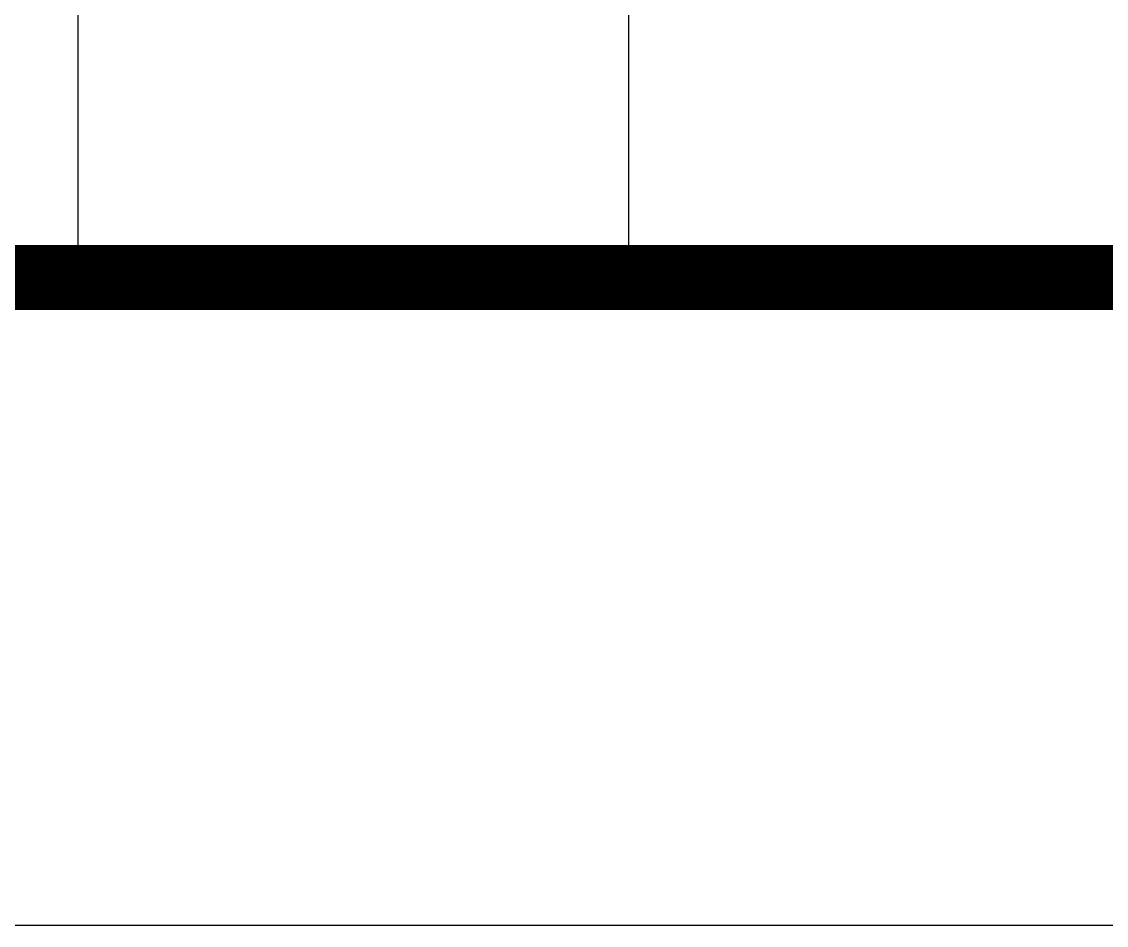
# Model space of a CAD drawing. Extents: x 31695611 to 39053694, y -59225 to 904195.
# Drawn here: x 38437731 to 38441079, y 755595 to 758385 of the extents above; entities that cross this region are included whole.
import ezdxf

# ---------------------------------------------------------------- set-up
doc = ezdxf.new("R2010")
doc.units = 0
doc.header["$LTSCALE"] = 1000
doc.header["$MEASUREMENT"] = 0
doc.layers.get('0').update_dxf_attribs({"linetype": 'CONTINUOUS'})
doc.layers.add('PUB_TITLE', color=4, linetype='CONTINUOUS')

# ---------------------------------------------------------------- blocks, each defined once
blk = doc.blocks.new('TK')
at = {"layer": 'PUB_TITLE'}
for p, q in [((31008732.1, -79516.2), (31014342.1, -79516.2)), ((31008732.1, -80366.2), (31014342.1, -80366.2))]:
    blk.add_line(p, q, dxfattribs=at)

msp = doc.modelspace()

# ---------------------------------------------------------------- linework, layer by layer
at = {"layer": 'PUB_TITLE'}
msp.add_lwpolyline([(38411259.9, 755595.5), (38495259.9, 755595.5), (38495259.9, 904195.5), (38411259.9, 904195.5)], close=True, dxfattribs=at)
at = {"layer": 'PUB_TITLE', "const_width": 200}
msp.add_lwpolyline([(38413259.9, 757595.5), (38493259.9, 757595.5), (38493259.9, 899195.5), (38413259.9, 899195.5)], close=True, dxfattribs=at)

# ---------------------------------------------------------------- block references
at = {"xscale": 2, "yscale": 2, "zscale": 2, "rotation": 270}
msp.add_blockref('TK', (38598636.7, 62786284.7), dxfattribs=at)
msp.add_blockref('TK', (38598636.7, 62786284.7), dxfattribs=at)

doc.saveas('drawing.dxf')
